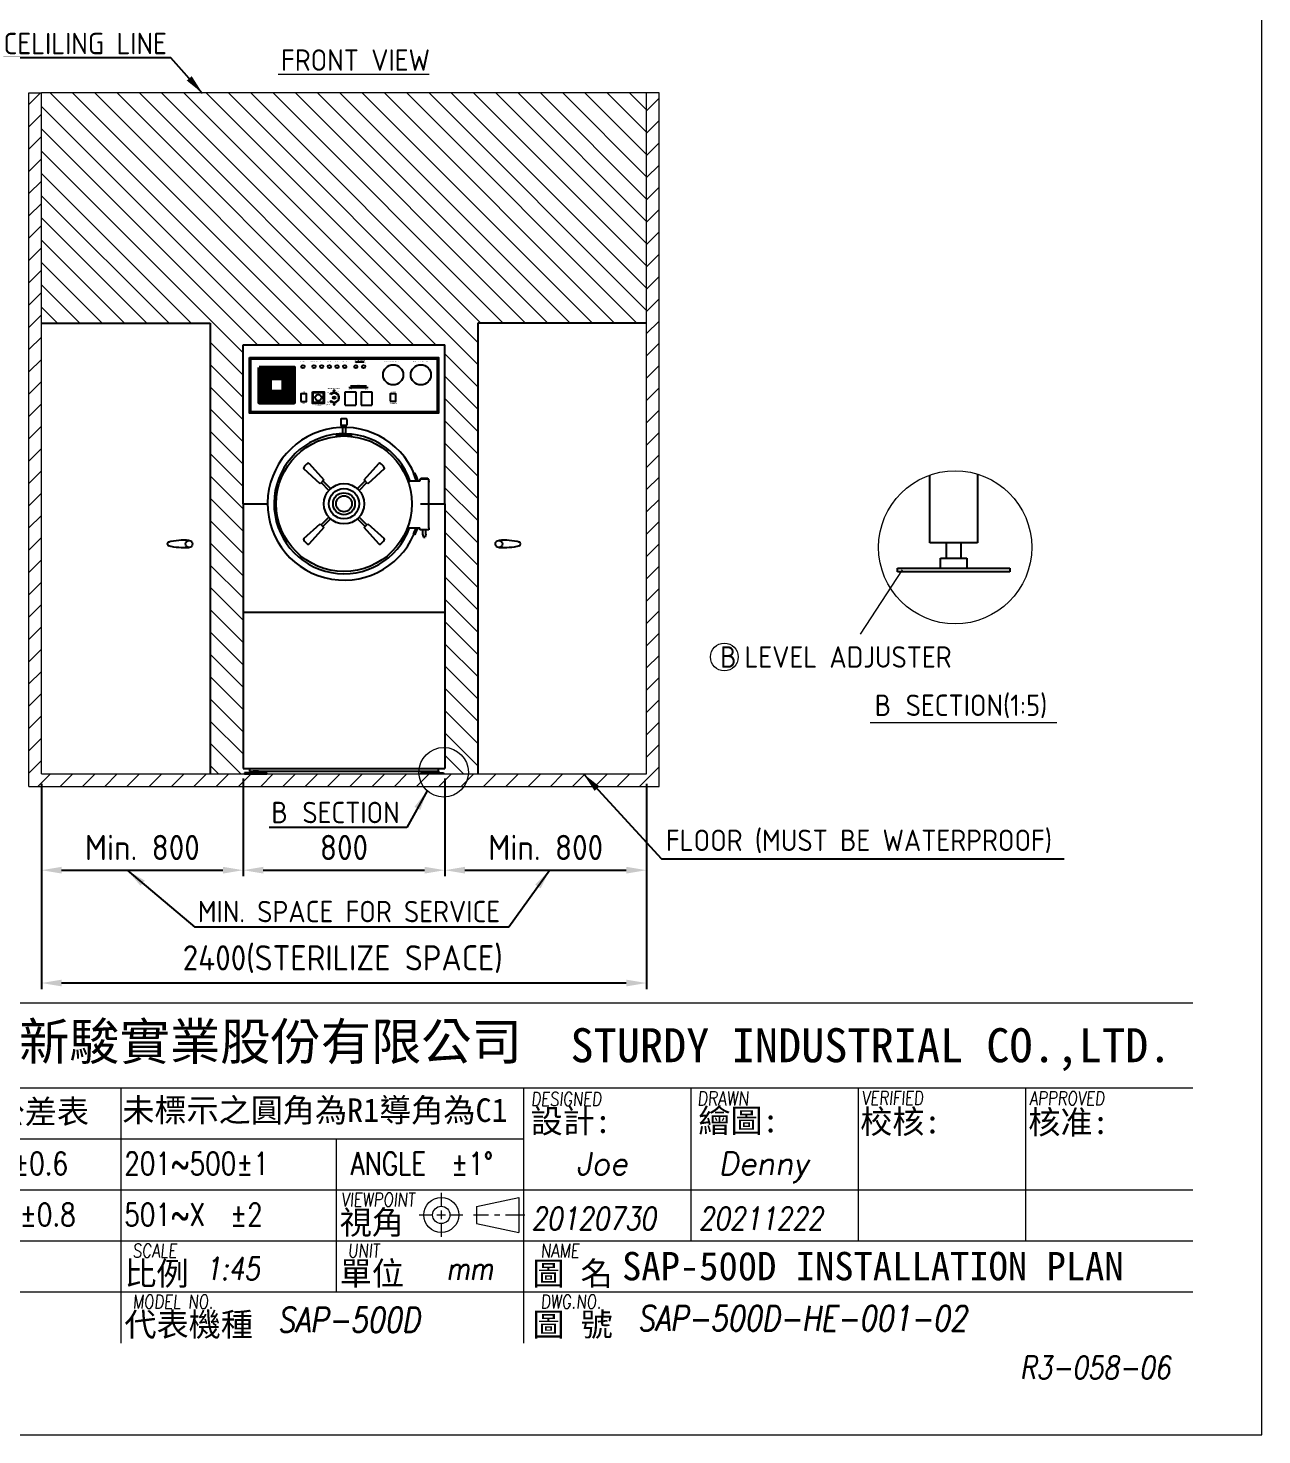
# Model space of a CAD drawing. Header units: millimetres. Extents: x 14982 to 28167, y 155 to 9425.
# Drawn here: x 23273 to 28167, y 155 to 5734 of the extents above; entities that cross this region are included whole.
import ezdxf

# ---------------------------------------------------------------- set-up
doc = ezdxf.new("R2010")
doc.units = ezdxf.units.MM
doc.header["$MEASUREMENT"] = 0
doc.linetypes.add('HIDDEN', pattern=[9.525, 6.35, -3.175])
doc.layers.get('0').update_dxf_attribs({"lineweight": 25})
for name, color, linetype, lineweight in [('D', 3, 'Continuous', 13), ('F', 7, 'Continuous', 15), ('H', 2, 'HIDDEN', 15), ('S', 4, 'Continuous', 15), ('T', 4, 'Continuous', 15)]:
    doc.layers.add(name, color=color, linetype=linetype, lineweight=lineweight)
doc.styles.get("Standard").update_dxf_attribs({"font": 'KAIU.TTF'})
doc.styles.add('STU25', font='isocp2.shx')
doc.styles.add('Text', font='romans.shx', dxfattribs={"width": 0.8, "oblique": 10})
doc.dimstyles.new('STU25', dxfattribs={"dimscale": 40, "dimtxt": 2.5, "dimasz": 2, "dimexe": 0.6, "dimexo": 1, "dimgap": 1, "dimtad": 1, "dimdsep": 46, "dimtxsty": 'STU25', "dimcen": 2, "dimazin": 2, "dimtfac": 1, "dimtmove": 0, "dimatfit": 3, "dimfxl": 0, "dimtolj": 1, "dimtzin": 0, "dimarcsym": 0})
doc.dimstyles.new('STU25$7', dxfattribs={"dimscale": 40, "dimtxt": 2.5, "dimasz": 2, "dimexe": 1.25, "dimexo": 0.625, "dimgap": 1, "dimtad": 0, "dimdec": 4, "dimdsep": 46, "dimtxsty": 'STU25', "dimcen": 2.5, "dimazin": 2, "dimtfac": 1, "dimtdec": 4, "dimtmove": 0, "dimatfit": 3, "dimfxl": 0, "dimtolj": 1, "dimtzin": 0, "dimarcsym": 0})

# ---------------------------------------------------------------- blocks, each defined once
blk = doc.blocks.new('*D5')
at = {"layer": 'D', "color": 0, "lineweight": -2}
for p, q in [((24926, 2758), (24926, 2370.8)), ((25726, 2737), (25726, 2370.8)), ((25006, 2394.8), (25646, 2394.8))]:
    blk.add_line(p, q, dxfattribs=at)
at = {"layer": 'D', "color": 0}
for points in [[(25006, 2408.2), (25006, 2381.5), (24926, 2394.8)], [(25646, 2381.5), (25646, 2408.2), (25726, 2394.8)]]:
    blk.add_solid(points, dxfattribs=at)
at = {"layer": 'Defpoints', "color": 0}
for p in [(24926, 2798), (25726, 2777), (25726, 2394.8)]:
    blk.add_point(p, dxfattribs=at)
at = {"layer": 'D', "color": 0, "insert": (25326, 2484.8), "char_height": 100, "attachment_point": 5, "style": 'STU25'}
blk.add_mtext('\\A1;Min. 800', dxfattribs=at)
blk = doc.blocks.new('*D4')
at = {"layer": 'D', "color": 0, "lineweight": -2}
for p, q in [((23326, 2737), (23326, 2370.8)), ((24126, 2758), (24126, 2370.8)), ((23406, 2394.8), (24046, 2394.8))]:
    blk.add_line(p, q, dxfattribs=at)
at = {"layer": 'D', "color": 0}
for points in [[(23406, 2408.2), (23406, 2381.5), (23326, 2394.8)], [(24046, 2381.5), (24046, 2408.2), (24126, 2394.8)]]:
    blk.add_solid(points, dxfattribs=at)
at = {"layer": 'Defpoints', "color": 0}
for p in [(24126, 2798), (23326, 2777), (24126, 2394.8)]:
    blk.add_point(p, dxfattribs=at)
at = {"layer": 'D', "color": 0, "insert": (23726, 2484.8), "char_height": 100, "attachment_point": 5, "style": 'STU25'}
blk.add_mtext('\\A1;Min. 800', dxfattribs=at)
blk = doc.blocks.new('*D14')
at = {"layer": 'D', "color": 0, "lineweight": -2}
for p, q in [((24126, 2758), (24126, 2370.8)), ((24926, 2758), (24926, 2370.8)), ((24206, 2394.8), (24846, 2394.8))]:
    blk.add_line(p, q, dxfattribs=at)
at = {"layer": 'D', "color": 0}
for points in [[(24206, 2408.2), (24206, 2381.5), (24126, 2394.8)], [(24846, 2381.5), (24846, 2408.2), (24926, 2394.8)]]:
    blk.add_solid(points, dxfattribs=at)
at = {"layer": 'Defpoints', "color": 0}
for p in [(24126, 2798), (24926, 2798), (24926, 2394.8)]:
    blk.add_point(p, dxfattribs=at)
at = {"layer": 'D', "color": 0, "insert": (24526, 2484.8), "char_height": 100, "attachment_point": 5, "style": 'STU25'}
blk.add_mtext('\\A1;800', dxfattribs=at)
blk = doc.blocks.new('*D17')
at = {"layer": 'D', "color": 0, "lineweight": -2}
for p, q in [((22437.2, 4777), (23109.5, 4777)), ((23085.5, 4697), (23085.5, 2856.8)), ((21687.2, 2776.8), (23109.5, 2776.8))]:
    blk.add_line(p, q, dxfattribs=at)
at = {"layer": 'D', "color": 0}
for points in [[(23098.9, 4697), (23072.2, 4697), (23085.5, 4777)], [(23072.2, 2856.8), (23098.9, 2856.8), (23085.5, 2776.8)]]:
    blk.add_solid(points, dxfattribs=at)
at = {"layer": 'Defpoints', "color": 0}
for p in [(22397.2, 4777), (21647.2, 2776.8), (23085.5, 2776.8)]:
    blk.add_point(p, dxfattribs=at)
at = {"layer": 'D', "color": 0, "insert": (22940.4, 3029.5), "char_height": 100, "attachment_point": 1, "rotation": 90, "style": 'STU25'}
blk.add_mtext('\\A1;{\\Fisocp2.shx;FINISHED WALL \\f新細明體|b0|i0|c136|p16;＞\\Fisocp2.shx;2000mm}', dxfattribs=at)
blk = doc.blocks.new('*D19')
at = {"layer": 'D', "color": 0, "lineweight": -2}
for p, q in [((23326, 2737), (23326, 1923.2)), ((25726, 2737), (25726, 1923.2)), ((25646, 1947.2), (23406, 1947.2))]:
    blk.add_line(p, q, dxfattribs=at)
at = {"layer": 'D', "color": 0}
for points in [[(23406, 1960.6), (23406, 1933.9), (23326, 1947.2)], [(25646, 1933.9), (25646, 1960.6), (25726, 1947.2)]]:
    blk.add_solid(points, dxfattribs=at)
at = {"layer": 'Defpoints', "color": 0}
for p in [(23326, 2777), (25726, 2777), (23326, 1947.2)]:
    blk.add_point(p, dxfattribs=at)
at = {"layer": 'D', "color": 0, "insert": (24521, 2042.2), "char_height": 100, "attachment_point": 5, "style": 'STU25'}
blk.add_mtext('\\A1;{\\Fisocp2.shx;2400(STERILIZE SPACE)}', dxfattribs=at)
blk = doc.blocks.new('新駿LOGO')
at = {"attachment_point": 1, "style": 'STU25'}
for s, insert, char_height in [('{\\f標楷體|b0|i0|c136|p65;新駿實業股份有限公司}', (-504.12, -439.33), 3.25), ('{\\f標楷體|b0|i0|c136|p65;STURDY\\H0.9667x; \\H1.034x;INDUSTRIAL CO.,LTD.}', (-455.51, -439.78), 3)]:
    blk.add_mtext(s, dxfattribs=dict(at, insert=insert, char_height=char_height))
blk = doc.blocks.new('H421')
at = {"layer": 'F', "color": 7}
for p, q in [((155.91, 38.09), (286.91, 38.09)), ((211.36, 38.09), (286.91, 38.09)), ((155.91, 30.59), (286.91, 30.59)), ((192.41, 30.59), (192.41, 17.09)), ((242.66, 30.59), (242.66, 17.09)), ((257.41, 30.59), (257.41, 17.09)), ((272.16, 30.59), (272.16, 17.09)), ((155.91, 26.09), (227.91, 26.09)), ((211.41, 26.09), (211.41, 17.09)), ((155.91, 21.59), (286.91, 21.59)), ((214.91, 21.59), (286.91, 21.59)), ((227.91, 21.59), (286.91, 21.59)), ((155.91, 17.09), (286.91, 17.09)), ((211.41, 17.09), (211.41, 12.59)), ((227.91, 17.09), (227.91, 8.09)), ((286.91, 12.59), (155.91, 12.59))]:
    blk.add_line(p, q, dxfattribs=at)
at = {"layer": 'F'}
for p, q in [((227.91, 30.59), (227.91, 17.09)), ((192.41, 17.09), (192.41, 8.09))]:
    blk.add_line(p, q, dxfattribs=at)
at = {"layer": 'F', "color": 0}
for p, q in [((220.66, 21.32), (220.66, 20.14)), ((223.77, 20.14), (227.5, 20.92)), ((223.77, 20.14), (223.77, 18.62)), ((227.5, 20.92), (227.5, 17.84)), ((218.72, 19.38), (219.89, 19.38)), ((220.27, 19.38), (221.04, 19.38)), ((220.66, 19.77), (220.66, 19)), ((220.66, 18.62), (220.66, 17.45)), ((221.42, 19.38), (222.57, 19.38)), ((223.49, 19.38), (224.81, 19.38)), ((223.77, 18.62), (227.5, 17.84)), ((225.34, 19.38), (225.81, 19.38)), ((226.31, 19.38), (228.03, 19.38))]:
    blk.add_line(p, q, dxfattribs=at)
for radius in [1.54, 0.762]:
    blk.add_circle((220.66, 19.38), radius, dxfattribs=at)
blk.add_blockref('新駿LOGO', (687.56, 475.62))
at = {"layer": 'F', "lineweight": -3}
for s, height, p in [('未標註者一般公差表', 2.076, (164.12, 27.45)), ('未標示之圓角為R1導角為C1', 2.0757, (192.54, 27.58)), ('設計:', 2.076, (228.54, 26.61)), ('繪圖:', 2.076, (243.32, 26.66)), ('校核:', 2.076, (257.59, 26.57)), ('核准:', 2.076, (272.41, 26.52)), ('視角', 2.076, (211.71, 17.69)), ('比例', 2.076, (192.73, 13.19)), ('單位', 2.076, (211.71, 13.19)), ('圖 名', 2.076, (228.7, 13.19)), ('代表機種', 2.076, (192.73, 8.69)), ('圖 號', 2.076, (228.7, 8.69))]:
    blk.add_text(s, height=height, dxfattribs=at).set_placement(p)
at = {"layer": 'F', "color": 1, "lineweight": 15, "style": 'Text', "oblique": 5, "width": 0.8}
for s, height, p in [('DESIGNED', 1.2, (228.57, 29.01)), ('DRAWN', 1.245, (243.23, 29.03)), ('VERIFIED', 1.2, (257.72, 29.09)), ('APPROVED', 1.2, (272.5, 29.06)), ('VIEWPOINT', 1.2, (211.83, 20.13)), ('SCALE', 1.2, (193.44, 15.63)), ('UNIT', 1.2, (212.42, 15.63)), ('NAME', 1.2, (229.41, 15.63)), ('MODEL NO.', 1.2, (193.44, 11.13)), ('DWG.NO.', 1.2, (229.41, 11.13))]:
    blk.add_text(s, height=height, dxfattribs=at).set_placement(p)
at = {"layer": 'F', "lineweight": 20, "style": 'Text', "width": 0.8}
for s, p in [('51~100±0.6', (174.32, 22.91)), ('201~500±1', (192.72, 22.91)), ('ANGLE  ±1%%D', (212.68, 22.91)), ('101~200±0.8', (173.63, 18.41)), ('501~X  ±2', (192.72, 18.41))]:
    blk.add_text(s, height=2, dxfattribs=at).set_placement(p)

msp = doc.modelspace()

# ---------------------------------------------------------------- hatches: boundary and pattern name
h = msp.add_hatch(color=256)
h.paths.add_polyline_path([(24150.995, 4427.797), (24150.995, 4207.797), (24900.995, 4207.797), (24900.995, 4427.797)])
h.paths.add_polyline_path([(24155.995, 4212.797), (24155.995, 4422.797), (24895.995, 4422.797), (24895.995, 4212.797)], flags=16)
h = msp.add_hatch(color=256)
h.paths.add_polyline_path([(24446.995, 4292.047), (24400.995, 4292.047), (24400.995, 4246.047), (24446.995, 4246.047)])
h.paths.add_polyline_path([(24443.995, 4289.047), (24443.995, 4249.047), (24403.995, 4249.047), (24403.995, 4289.047)], flags=16)
h = msp.add_hatch(color=256)
h.paths.add_polyline_path([(24473.578, 4283.629), (24472.162, 4285.045, 0.01136804), (24471.439, 4284.354), (24474.267, 4281.525, -0.39222709), (24498.725, 4282.451), (24498.94, 4284.838, 0.03083087), (24496.877, 4286.186), (24497.778, 4287.974, 0.01136804), (24496.895, 4288.444), (24495.995, 4286.658, 0.30992327)])
h.paths.add_polyline_path([(24496.092, 4253.265), (24495.876, 4250.877, 0.55981906), (24498.94, 4284.838), (24498.725, 4282.451, -0.51491666)])
h.paths.add_polyline_path([(24495.876, 4250.877), (24496.092, 4253.265, -0.34118458), (24474.267, 4256.069), (24471.439, 4253.241, 0.01136804), (24472.162, 4252.55), (24473.578, 4253.966, 0.30810322)])
at = {"linetype": 'Continuous'}
for points in [[(24157.707, 2780.047), (24160.603, 2782.944), (24160.603, 2780.047)], [(24181.388, 2780.047), (24184.284, 2780.047), (24181.388, 2782.944)], [(24870.603, 2780.047), (24867.707, 2780.047), (24870.603, 2782.944)], [(24894.284, 2780.047), (24891.388, 2782.944), (24891.388, 2780.047)]]:
    msp.add_hatch(color=256, dxfattribs=at).paths.add_polyline_path(points)
at = {"layer": 'D'}
h = msp.add_hatch(dxfattribs=at)
h.set_pattern_fill('ANSI31', color=256, scale=500, angle=90, style=0)
h.set_pattern_definition([(135, (14982.167, 155.34), (-44.19417, -44.19417), [])])
h.paths.add_polyline_path([(24925.995, 4478.047), (24925.995, 3848.047), (24925.995, 3418.047), (24925.995, 2798.047), (24900.995, 2798.047), (24900.995, 2788.047), (24891.388, 2788.047), (24891.388, 2780.047), (24925.495, 2780.047), (24925.495, 2777.047), (25056.78, 2777.047), (25056.78, 4563.982), (25725.995, 4563.982), (25725.995, 5477.047), (23325.995, 5477.047), (23325.995, 4563.982), (23995.211, 4563.982), (23995.211, 2777.047), (24126.495, 2777.047), (24126.495, 2780.047), (24160.603, 2780.047), (24160.603, 2788.047), (24150.995, 2788.047), (24150.995, 2798.047), (24125.995, 2798.047), (24125.995, 3418.047), (24125.995, 3848.047), (24125.995, 4478.047)])
at = {"layer": 'H', "ltscale": 5}
h = msp.add_hatch(dxfattribs=at)
h.set_pattern_fill('ANSI31', color=256, scale=500, style=0)
h.set_pattern_definition([(45, (241525.566, 23392.98), (-44.194174, 44.194174), [])])
h.paths.add_polyline_path([(25775.995, 2727.047), (25775.995, 5477.047), (25725.995, 5477.047), (25725.995, 2777.047), (23325.995, 2777.047), (23325.995, 5477.047), (23275.995, 5477.047), (23275.995, 2727.047)])
h.paths.add_polyline_path([(25775.995, 5477.047), (25725.995, 5477.047)], flags=16)
h.paths.add_polyline_path([(23275.995, 5477.047), (23325.995, 5477.047)], flags=16)

# ---------------------------------------------------------------- linework, layer by layer
for p, q in [((23325.995, 4563.982), (23995.211, 4563.982)), ((23995.211, 4563.982), (23995.211, 2777.047)), ((25056.78, 4563.982), (25056.78, 2777.047)), ((25725.995, 4563.982), (25056.78, 4563.982)), ((24125.995, 3848.047), (24125.995, 4478.047)), ((24125.995, 4478.047), (24925.995, 4478.047)), ((24925.995, 3848.047), (24925.995, 4478.047)), ((24155.995, 4422.797), (24895.995, 4422.797)), ((24155.995, 4212.797), (24155.995, 4422.797)), ((24571.995, 4411.118), (24571.995, 4409.118)), ((24571.995, 4411.118), (24604.495, 4411.118)), ((24588.245, 4413.118), (24588.245, 4411.118)), ((24604.495, 4411.118), (24604.495, 4409.118)), ((24895.995, 4422.797), (24895.995, 4212.797)), ((24474.267, 4281.525), (24471.439, 4284.354)), ((24474.267, 4256.069), (24471.439, 4253.241)), ((24473.578, 4283.629), (24472.162, 4285.045)), ((24473.578, 4253.966), (24472.162, 4252.55)), ((24495.995, 4286.658), (24496.895, 4288.444)), ((24496.877, 4286.186), (24497.778, 4287.974)), ((24530.645, 4292.047), (24573.345, 4292.047)), ((24530.645, 4239.547), (24530.645, 4292.047)), ((24573.345, 4292.047), (24573.345, 4239.547)), ((24593.645, 4292.047), (24636.345, 4292.047)), ((24593.645, 4292.047), (24593.645, 4239.547)), ((24636.345, 4292.047), (24636.345, 4239.547)), ((24895.995, 4212.797), (24155.995, 4212.797)), ((24536.495, 4184.247), (24515.495, 4184.247)), ((24530.645, 4239.547), (24573.345, 4239.547)), ((24593.645, 4239.547), (24636.345, 4239.547)), ((24513.495, 4182.247), (24513.495, 4161.247)), ((24515.495, 4159.247), (24519.995, 4159.247)), ((24519.995, 4159.247), (24531.995, 4159.247)), ((24519.995, 4159.247), (24519.995, 4118.747)), ((24531.995, 4159.247), (24536.495, 4159.247)), ((24531.995, 4159.247), (24531.995, 4118.747)), ((24538.495, 4161.247), (24538.495, 4182.247)), ((24494.995, 4118.747), (24494.995, 4116.747)), ((24556.995, 4118.747), (24494.995, 4118.747)), ((24494.995, 4116.747), (24556.995, 4116.747)), ((24556.995, 4116.747), (24556.995, 4118.747)), ((24801.989, 3967.459), (24807.405, 3970.041)), ((24830.453, 3949.547), (24830.953, 3950.047)), ((24830.453, 3945.547), (24830.453, 3949.547)), ((24830.953, 3945.047), (24830.453, 3945.547)), ((24830.953, 3950.047), (24857.953, 3950.047)), ((24857.953, 3945.047), (24830.953, 3945.047)), ((24857.953, 3950.047), (24858.453, 3949.547)), ((24858.453, 3945.547), (24857.953, 3945.047)), ((24858.453, 3949.547), (24858.453, 3945.547)), ((24861.953, 3939.047), (24861.953, 3933.047)), ((24125.995, 3848.047), (24125.995, 3418.047)), ((24125.995, 3848.047), (24222.995, 3848.047)), ((24125.995, 3848.047), (24222.995, 3848.047)), ((24828.995, 3848.047), (24925.995, 3848.047)), ((24828.995, 3848.047), (24925.995, 3848.047)), ((24925.995, 3848.047), (24925.995, 3418.047)), ((24838.103, 3745.047), (24838.103, 3727.047)), ((24850.803, 3727.047), (24850.803, 3745.047)), ((24861.953, 3757.047), (24861.953, 3763.047)), ((24801.989, 3728.635), (24807.405, 3726.053)), ((24838.103, 3727.047), (24840.953, 3715.047)), ((24840.953, 3715.047), (24847.953, 3715.047)), ((24850.803, 3727.047), (24847.953, 3715.047)), ((24125.995, 3418.047), (24125.995, 2798.047)), ((24125.995, 3418.047), (24925.995, 3418.047)), ((24125.995, 3418.047), (24925.995, 3418.047)), ((24925.995, 3418.047), (24925.995, 2798.047)), ((24125.995, 2798.047), (24925.995, 2798.047)), ((24150.995, 2798.047), (24150.995, 2788.047)), ((24900.995, 2788.047), (24900.995, 2798.047)), ((24220.495, 2781.047), (24131.495, 2781.047)), ((24131.495, 2781.047), (24131.495, 2777.047)), ((24131.495, 2777.047), (24220.495, 2777.047)), ((24150.995, 2788.047), (24900.995, 2788.047)), ((24165.603, 2788.047), (24165.603, 2781.047)), ((24186.388, 2788.047), (24165.603, 2788.047)), ((24170.799, 2788.047), (24170.799, 2781.047)), ((24181.191, 2788.047), (24181.191, 2781.047)), ((24186.388, 2781.047), (24186.388, 2788.047)), ((24220.495, 2777.047), (24220.495, 2781.047)), ((24831.495, 2781.047), (24920.495, 2781.047)), ((24831.495, 2777.047), (24831.495, 2781.047)), ((24920.495, 2777.047), (24831.495, 2777.047)), ((24865.603, 2781.047), (24865.603, 2788.047)), ((24865.603, 2788.047), (24886.388, 2788.047)), ((24870.799, 2788.047), (24870.799, 2781.047)), ((24881.191, 2788.047), (24881.191, 2781.047)), ((24886.388, 2788.047), (24886.388, 2781.047)), ((24920.495, 2781.047), (24920.495, 2777.047))]:
    msp.add_line(p, q)
at = {"lineweight": 50}
for p, q in [((24188.995, 4388.797), (24232.995, 4344.797)), ((24284.995, 4344.797), (24328.995, 4388.797)), ((24551.995, 4311.797), (24551.995, 4306.797)), ((24551.995, 4311.797), (24614.995, 4311.797)), ((24582.495, 4311.797), (24582.495, 4316.797)), ((24614.995, 4311.797), (24614.995, 4306.797)), ((24232.995, 4292.797), (24188.995, 4248.797)), ((24284.995, 4292.797), (24328.995, 4248.797))]:
    msp.add_line(p, q, dxfattribs=at)
at = {"linetype": 'Continuous'}
for p, q in [((24431.529, 3927.665), (24366.828, 3986.001)), ((24388.041, 4007.214), (24446.378, 3942.514)), ((24605.613, 3942.514), (24663.949, 4007.214)), ((24685.162, 3986.001), (24620.462, 3927.665)), ((26849.458, 3692.882), (26849.458, 3961.706)), ((27039.458, 3965.682), (27039.458, 3692.882)), ((24446.378, 3942.514), (24431.529, 3927.665)), ((24435.594, 3931.731), (24466.168, 3901.157)), ((24472.885, 3907.875), (24442.312, 3938.448)), ((24609.679, 3938.448), (24579.105, 3907.875)), ((24585.823, 3901.157), (24616.396, 3931.731)), ((24620.462, 3927.665), (24605.613, 3942.514)), ((24826.953, 3937.547), (24779.352, 3937.547)), ((24861.953, 3945.047), (24826.953, 3945.047)), ((24826.953, 3945.047), (24826.953, 3937.547)), ((24861.953, 3937.547), (24861.953, 3945.047)), ((24861.953, 3752.547), (24861.953, 3937.547)), ((24466.168, 3794.937), (24435.594, 3764.364)), ((24616.396, 3764.364), (24585.823, 3794.937)), ((24367.212, 3710.44), (24431.529, 3768.43)), ((24446.378, 3753.58), (24388.041, 3688.88)), ((24431.529, 3768.43), (24446.378, 3753.58)), ((24442.312, 3757.646), (24472.885, 3788.22)), ((24579.105, 3788.22), (24609.679, 3757.646)), ((24605.613, 3753.58), (24620.462, 3768.43)), ((24663.603, 3689.264), (24605.613, 3753.58)), ((24620.462, 3768.43), (24685.162, 3710.093)), ((24777.152, 3752.547), (24826.953, 3752.547)), ((24826.953, 3745.047), (24826.953, 3752.547)), ((24861.953, 3745.047), (24826.953, 3745.047)), ((24861.953, 3752.547), (24861.953, 3745.047)), ((27039.458, 3692.882), (26849.458, 3692.882)), ((26914.458, 3692.882), (26914.458, 3632.882)), ((26974.458, 3632.882), (26974.458, 3692.882)), ((26892.497, 3592.882), (26892.497, 3632.882)), ((26892.497, 3632.882), (26996.42, 3632.882)), ((26996.42, 3632.882), (26996.42, 3592.882)), ((26721.958, 3577.882), (26721.958, 3592.882)), ((26721.958, 3592.882), (27166.958, 3592.882)), ((27166.958, 3577.882), (26721.958, 3577.882)), ((27166.958, 3592.882), (27166.958, 3577.882))]:
    msp.add_line(p, q, dxfattribs=at)
for points in [[(24150.995, 4427.797), (24900.995, 4427.797), (24900.995, 4207.797), (24150.995, 4207.797)], [(24354.995, 4254.047), (24376.995, 4254.047), (24376.995, 4284.047), (24354.995, 4284.047)], [(24400.995, 4292.047), (24446.995, 4292.047), (24446.995, 4246.047), (24400.995, 4246.047)], [(24403.995, 4289.047), (24443.995, 4289.047), (24443.995, 4249.047), (24403.995, 4249.047)], [(24709.345, 4254.297), (24731.345, 4254.297), (24731.345, 4284.297), (24709.345, 4284.297)]]:
    msp.add_lwpolyline(points, close=True)
at = {"lineweight": 50}
for points in [[(24188.995, 4388.797), (24328.995, 4388.797), (24328.995, 4248.797), (24188.995, 4248.797)], [(24192.995, 4384.797), (24324.995, 4384.797), (24324.995, 4252.797), (24192.995, 4252.797)], [(24196.995, 4380.797), (24320.995, 4380.797), (24320.995, 4256.797), (24196.995, 4256.797)], [(24200.995, 4376.797), (24316.995, 4376.797), (24316.995, 4260.797), (24200.995, 4260.797)], [(24204.995, 4372.797), (24312.995, 4372.797), (24312.995, 4264.797), (24204.995, 4264.797)], [(24208.995, 4368.797), (24308.995, 4368.797), (24308.995, 4268.797), (24208.995, 4268.797)], [(24212.995, 4364.797), (24304.995, 4364.797), (24304.995, 4272.797), (24212.995, 4272.797)], [(24216.995, 4360.797), (24300.995, 4360.797), (24300.995, 4276.797), (24216.995, 4276.797)], [(24220.995, 4356.797), (24296.995, 4356.797), (24296.995, 4280.797), (24220.995, 4280.797)], [(24224.995, 4352.797), (24292.995, 4352.797), (24292.995, 4284.797), (24224.995, 4284.797)], [(24228.995, 4348.797), (24288.995, 4348.797), (24288.995, 4288.797), (24228.995, 4288.797)], [(24232.995, 4344.797), (24284.995, 4344.797), (24284.995, 4292.797), (24232.995, 4292.797)]]:
    msp.add_lwpolyline(points, close=True, dxfattribs=at)
for centre, radius in [((24362.995, 4391.797), 6.5), ((24406.995, 4391.797), 6.5), ((24437.495, 4391.797), 6.5), ((24467.995, 4391.797), 6.5), ((24498.495, 4391.797), 6.5), ((24528.995, 4391.797), 6.5), ((24572.995, 4391.797), 6.5), ((24603.495, 4391.797), 6.5), ((24720.995, 4359.297), 40), ((24830.995, 4359.297), 40), ((24423.995, 4269.047), 12.5), ((24525.995, 3848.047), 268.7), ((24525.995, 3848.047), 80), ((24525.995, 3848.047), 60), ((24525.995, 3848.047), 43.5), ((24525.995, 3848.047), 31.5), ((23911.588, 3688.88), 13.838), ((25140.403, 3688.88), 13.838)]:
    msp.add_circle(centre, radius)
at = {"lineweight": 25}
for centre, radius in [((24486.995, 4296.547), 2.1), ((24486.995, 4269.047), 5), ((24486.995, 4241.547), 2.1)]:
    msp.add_circle(centre, radius, dxfattribs=at)
for centre, radius, start, end in [((24486.995, 4268.797), 22, 132.394749, 135), ((24486.995, 4268.797), 22, 225, 227.605251), ((24486.995, 4268.797), 20, 63.256316, 132.134016), ((24486.995, 4268.797), 20, 227.865984, 60.390332), ((24486.995, 4268.797), 18, 225, 135), ((24486.995, 4268.797), 22, 60.651065, 63.256316), ((24515.495, 4182.247), 2, 90, 180), ((24536.495, 4182.247), 2, 0, 90), ((24525.995, 3848.047), 303, 17.180298, 341.628228), ((24515.495, 4161.247), 2, 180, 270), ((24536.495, 4161.247), 2, 270, 0), ((24551.495, 3848.047), 277.5, 18.815545, 25.487446), ((24551.495, 3848.047), 283.5, 18.402875, 25.487446), ((24551.495, 3848.047), 277.5, 334.512554, 339.87044), ((24551.495, 3848.047), 283.5, 334.512554, 340.314276), ((23832.571, 3688.88), 7.438, 92.871294, 267.128706), ((23891.958, 3450.998), 252.485, 85.540935, 104.343446), ((23891.958, 3926.763), 252.485, 255.656554, 274.459065), ((25160.033, 3450.998), 252.485, 75.656554, 94.459065), ((25160.033, 3926.763), 252.485, 265.540935, 284.343446), ((25219.419, 3688.88), 7.438, 272.871294, 87.128706)]:
    msp.add_arc(centre, radius, start, end)
at = {"linetype": 'ByBlock'}
msp.add_arc((24525.995, 3848.047), 277.5, 18.815545, 339.87044, dxfattribs=at)
at = {"linetype": 'Continuous'}
for centre, radius, start, end in [((24370.368, 3989.541), 5.007, 146.352885, 225), ((24412.629, 3961.413), 55.773, 123.647115, 146.352885), ((24384.501, 4003.674), 5.007, 39.078128, 123.647115), ((24667.49, 4003.674), 5.007, 56.352885, 135), ((24639.361, 3961.413), 55.773, 33.647115, 56.352885), ((24681.622, 3989.541), 5.007, 309.078128, 33.647115), ((24370.368, 3706.553), 5.007, 129.078078, 213.647115), ((24412.629, 3734.681), 55.773, 213.647115, 236.352885), ((24384.501, 3692.42), 5.007, 236.352885, 315), ((24667.49, 3692.42), 5.007, 219.078078, 303.647115), ((24639.361, 3734.681), 55.773, 303.647115, 326.352885), ((24681.622, 3706.553), 5.007, 326.352885, 45)]:
    msp.add_arc(centre, radius, start, end, dxfattribs=at)
at = {"layer": 'D', "color": 11}
for p, q in [((24265.144, 5551.729), (24864.195, 5551.729)), ((26612.91, 2980.795), (27353.283, 2980.795))]:
    msp.add_line(p, q, dxfattribs=at)
at = {"layer": 'D', "linetype": 'Continuous'}
msp.add_line((26739.893, 3586.582), (26573.067, 3331.086), dxfattribs=at)
at = {"layer": 'D'}
msp.add_line((24220.495, 2777.047), (24831.495, 2777.047), dxfattribs=at)
for centre, radius in [((26950.493, 3675.268), 303.734), ((26034.581, 3240.283), 55), ((24921.489, 2783.164), 98.378)]:
    msp.add_circle(centre, radius, dxfattribs=at)
at = {"layer": 'F', "color": 6}
msp.add_lwpolyline([(14982.167, 9425.342), (14982.167, 155.342), (28167.167, 155.342), (28167.167, 9425.342)], close=True, dxfattribs=at)
msp.add_lwpolyline([(14982.167, 9425.342), (14982.167, 155.342), (28167.167, 155.342), (28167.167, 9425.342)], close=True, dxfattribs=at)
at = {"layer": 'S', "linetype": 'Continuous'}
for p, q in [((23275.995, 2727.047), (23275.995, 5477.047)), ((23275.995, 5477.047), (23325.995, 5477.047)), ((23325.995, 2777.047), (23325.995, 5477.047)), ((25775.995, 5477.047), (23325.995, 5477.047)), ((25725.995, 2777.047), (25725.995, 5477.047)), ((25775.995, 5477.047), (25725.995, 5477.047)), ((25775.995, 2727.047), (25775.995, 5477.047)), ((23325.995, 2777.047), (25725.995, 2777.047)), ((23275.995, 2727.047), (25775.995, 2727.047))]:
    msp.add_line(p, q, dxfattribs=at)
at = {"layer": 'S'}
for p, q in [((23275.995, 5477.047), (23325.995, 5477.047)), ((23275.995, 5477.047), (23325.995, 5477.047)), ((25775.995, 5477.047), (25725.995, 5477.047)), ((25775.995, 5477.047), (25725.995, 5477.047)), ((25725.995, 4777.047), (25725.995, 4787.047))]:
    msp.add_line(p, q, dxfattribs=at)

# ---------------------------------------------------------------- block references
at = {"xscale": 45, "yscale": 45, "zscale": 45}
msp.add_blockref('H421', (14982.167, 155.342), dxfattribs=at)

# ---------------------------------------------------------------- texts
for s, insert, char_height, width, attachment_point in [('{\\fArial|b0|i0|c0|p34;POWER}', (24352.995, 4414.797), 3.5, 19.50054, 1), ('{\\fArial|b0|i0|c0|p34;ADD WATER}', (24406.996, 4413.03), 3.5, 29.9713, 5), ('{\\fArial|b0|i0|c0|p34;HEAT}', (24437.496, 4413.03), 3.5, 19, 5), ('{\\fArial|b0|i0|c0|p34;STERI}.', (24468.575, 4413.03), 3.5, 19, 5), ('{\\fArial|b0|i0|c0|p34;DRY}', (24492.995, 4414.797), 3.5, 14.99983, 1), ('{\\fArial|b0|i0|c0|p34;COMPLETE}', (24514.995, 4414.797), 3.5, 23.49974, 1), ('{\\fArial|b0|i0|c0|p34;CLOSE}', (24564.002, 4407.894), 3.5, 41.76, 1), ('{\\fArial|b0|i0|c0|p34;OPPOSITE DOOR}', (24567.003, 4417.857), 3.5, 41.75953, 1), ('{\\fArial|b0|i0|c0|p34;OPEN}', (24598.02, 4407.892), 3.5, 41.76, 1), ('{\\fArial|b0|i0|c0|p34;CHAMBER PRESSURE GAUGE}', (24683.995, 4414.797), 3.5, 77.43945, 1), ('{\\fArial|b0|i0|c0|p34;JACKET PRESSURE GAUGE}', (24799.995, 4414.797), 3.5, 67.407, 1), ('{\\fArial|b0|i0|c0|p34;PRESSURE CONTROL}', (24460.495, 4306.797), 3.5, 56.4195, 1), ('{\\fArial|b0|i0|c0|p34;STERI.}', (24544.459, 4303.797), 3.5, 43.963, 1), ('{\\fArial|b0|i0|c0|p34;TIMER}', (24582.495, 4320.303), 3.5, 59.839, 5), ('{\\fArial|b0|i0|c0|p34;DRY}', (24609.495, 4303.797), 3.5, 35.41234, 1), ('{\\fArial|b0|i0|c0|p34;OFF}', (24358.995, 4249.297), 5, 16.49951, 1), ('{\\fArial|b0|i0|c0|p34;ON}', (24360.995, 4293.297), 5, 14.49951, 1), ('{\\fArial|b0|i0|c0|p34;EMERGENCY}', (24409.995, 4240.797), 3.5, 23.5, 1), ('\\A1;{\\fArial|b1|i1|c0|p34;kg/cm\\H0.7x;\\S2^  ;}', (24453.495, 4244.797), 4, 25.94918, 1), ('{\\fArial|b1|i0|c0|p34;0.9}', (24459.442, 4291.797), 4, 25.84153, 1), ('{\\fArial|b1|i0|c0|p34;2.1}', (24459.495, 4252.797), 4, 25.7884, 1), ('{\\fArial|b1|i0|c0|p34;1.2}', (24497.995, 4293.797), 4, 11.85227, 1)]:
    msp.add_mtext(s, dxfattribs=dict(insert=insert, char_height=char_height, width=width, attachment_point=attachment_point))
at = {"char_height": 5, "attachment_point": 1}
for s, insert in [('{\\fArial|b0|i0|c0|p34;NORMAL}', (24705.995, 4249.297)), ('{\\fARIAL|b0|i0|c0|p34;LIQUID}', (24708.995, 4293.297))]:
    msp.add_mtext(s, dxfattribs=dict(at, insert=insert))
at = {"layer": 'D', "color": 4}
msp.add_text('SAP-500D INSTALLATION PLAN', height=112.5, dxfattribs=at).set_placement((25629.082, 768.376))
at = {"layer": 'D', "color": 11, "char_height": 85, "attachment_point": 1}
for s, insert in [('{\\Fisocp.shx;\\C3;CELILING LINE}', (23175.498, 5715.67)), ('{\\Fisocp2.shx;FRONT VIEW}', (24276.008, 5650.08)), ('{\\Fisocp2.shx;\\C3;B\\f???|b0|i0|c0|p65; \\Fisocp2.shx;LEVEL ADJUSTER}', (26018.066, 3282.78)), ('{\\Fisocp2.shx;B} {\\Fisocp2.shx;SECTION(1:5)}', (26631.329, 3091.38)), ('{\\Fisocp2.shx;\\C3;B\\f標楷體|b0|i0|c136|p65; \\Fisocp2.shx;SECTION}', (24238.092, 2666.032)), ('{\\Fisocp2.shx;\\C3;FLOOR (MUST BE WATERPROOF)}', (25803.103, 2555.823)), ('{\\Fisocp2.shx;\\C3;MIN. SPACE FOR SERVICE}', (23946.062, 2273.234))]:
    msp.add_mtext(s, dxfattribs=dict(at, insert=insert))
at = {"layer": 'T', "lineweight": 20, "style": 'Text', "oblique": 10}
for s, p in [('Joe', (25446.658, 1186.504)), ('Denny', (26011.713, 1186.504))]:
    msp.add_text(s, height=90, dxfattribs=at).set_placement(p)
at = {"layer": 'T', "lineweight": 20, "style": 'Text', "oblique": 10, "width": 0.8}
for s, height, p in [('20120730', 90, (25269.339, 968.592)), ('20211222', 90, (25933.089, 968.592)), ('1:45', 90, (23975.687, 769.714)), ('mm', 90, (24932.303, 769.969)), ('SAP-500D', 99, (24262.647, 562.112)), ('SAP-500D-HE-001-02', 99, (25690.425, 568.406))]:
    msp.add_text(s, height=height, dxfattribs=at).set_placement(p)
at = {"layer": 'T', "linetype": 'Continuous', "lineweight": 20, "insert": (27207.997, 467.365), "char_height": 90, "attachment_point": 1, "style": 'Text'}
msp.add_mtext('{R3-058-06}', dxfattribs=at)

# ---------------------------------------------------------------- dimensions: what is measured, and where the dimension line sits
at = {"layer": 'D'}
dim = msp.add_linear_dim(base=(23085.534, 2776.783), p1=(22397.16, 4777.047), p2=(21647.16, 2776.783), angle=90, text='{\\Fisocp2.shx;FINISHED WALL \\f新細明體|b0|i0|c136|p16;＞\\Fisocp2.shx;<>mm}', dimstyle='STU25', override={"dimdec": 0}, dxfattribs=at)
dim.commit()
dim.dimension.update_dxf_attribs({"geometry": '*D17', "text_midpoint": (23085.534, 3788.964), "dimtype": 160})
dim = msp.add_linear_dim(base=(24125.995, 2394.835), p1=(23325.995, 2777.047), p2=(24125.995, 2798.047), text='Min. <>', dimstyle='STU25', dxfattribs=at)
dim.commit()
dim.dimension.update_dxf_attribs({"geometry": '*D4', "text_midpoint": (23725.995, 2484.835)})
dim = msp.add_linear_dim(base=(24925.995, 2394.835), p1=(24125.995, 2798.047), p2=(24925.995, 2798.047), dimstyle='STU25', dxfattribs=at)
dim.commit()
dim.dimension.update_dxf_attribs({"geometry": '*D14', "text_midpoint": (24525.995, 2484.835)})
for base, p1, p2, text, picture, middle in [((25725.995, 2394.835), (24925.995, 2798.047), (25725.995, 2777.047), 'Min. <>', '*D5', (25325.995, 2394.835)), ((23325.995, 1947.228), (25725.995, 2777.047), (23325.995, 2777.047), '{\\Fisocp2.shx;<>(STERILIZE SPACE)}', '*D19', (24520.96, 1947.228))]:
    dim = msp.add_linear_dim(base=base, p1=p1, p2=p2, text=text, dimstyle='STU25', dxfattribs=at)
    dim.commit()
    dim.dimension.update_dxf_attribs({"geometry": picture, "text_midpoint": middle, "dimtype": 160})

# ---------------------------------------------------------------- leaders
for points in [[(23965.372, 5475.484), (23838.951, 5616.959), (23174.734, 5616.959)], [(25475.808, 2777.047), (25784.904, 2440.139), (27382.971, 2440.139)], [(24856.122, 2709.642), (24775.078, 2564.195), (24228.921, 2564.195)], [(23666.083, 2394.835), (23933.845, 2169.183)], [(25342.13, 2394.835), (25179.949, 2169.183), (23933.845, 2169.183)]]:
    msp.add_leader(points, dimstyle='STU25$7', override={"dimgap": 1, "dimtad": 0}, dxfattribs=at)

doc.saveas('drawing.dxf')
